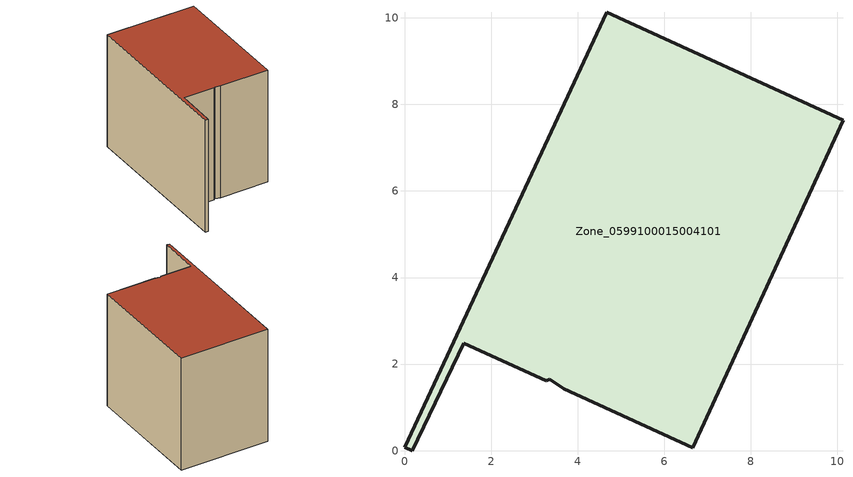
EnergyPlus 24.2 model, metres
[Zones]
Zone_0599100015004101
 floor ground (C_G): 3.68,1.43 3.35,1.65 3.28,1.61 1.37,2.48 0.18,0 0,0.08 4.67,10.13 10.13,7.63 6.66,0.07 z0.75
 wall outside (C_F): 3.35,1.65 3.68,1.43 6.66,0.07 10.13,7.63 4.67,10.13 0,0.08 0.18,0 1.37,2.48 3.28,1.61 3.35,1.65 z0.75:8.55
 roof outside (C_R): 1.37,2.48 3.28,1.61 3.35,1.65 3.68,1.43 6.66,0.07 10.13,7.63 4.67,10.13 0,0.08 0.18,0 z8.55
[BUILDING]
Pand.0599100015004101: North Axis=0; Terrain=City; Loads Convergence Tolerance Value=0.04; Temperature Convergence Tolerance Value=0.4; Solar Distribution=FullExterior; Maximum Number of Warmup Days=25; Minimum Number of Warmup Days=1
[Site:Location]
Rotterdam.The.Hague.AP_ZH_NLD Design_Conditions: Latitude=51.96; Longitude=4.45; Time Zone=1; Elevation=-4.5
[SITE:GROUNDTEMPERATURE:BUILDINGSURFACE]
18, 18, 18, 18, 18, 18, 18, 18, 18, 18, 18, 18
[MATERIAL] Thermal Absorptance=0.9; Solar Absorptance=0.7; Visible Absorptance=0.7
Name | Roughness | Thickness | Conductivity | Density | Specific Heat
G.TI.1965-1974 | MediumSmooth | 0.15 | 0.882353 | 540 | 1210
F.TI.1965-1974 | Rough | 0.3 | 0.697674 | 1920 | 840
R.TI.1965-1974 | MediumRough | 0.2 | 0.232558 | 1500 | 1000
[CONSTRUCTION]
C_G: G.TI.1965-1974
C_F: F.TI.1965-1974
C_R: R.TI.1965-1974
[ZONE]
Zone_0599100015004101: Type=1; Multiplier=1; Ceiling Height=Autocalculate; Volume=Autocalculate; Floor Area=autocalculate; Part of Total Floor Area=Yes
[ZONEINFILTRATION:DESIGNFLOWRATE]
Infil_Zone_0599100015004101: Zone or ZoneList or Space or SpaceList=Zone_0599100015004101; Schedule=AlwaysOn; Design Flow Rate Calculation Method=Flow/Area; Flow Rate per Floor Area=0.003; Constant Term Coefficient=1; Temperature Term Coefficient=0; Velocity Term Coefficient=0; Velocity Squared Term Coefficient=0
[HVACTEMPLATE:ZONE:IDEALLOADSAIRSYSTEM]
Zone_0599100015004101: Maximum Heating Supply Air Temperature=50; Minimum Cooling Supply Air Temperature=13; Maximum Heating Supply Air Humidity Ratio=0.0156; Minimum Cooling Supply Air Humidity Ratio=0.0077; Heating Limit=NoLimit; Cooling Limit=NoLimit; Dehumidification Control Type=ConstantSensibleHeatRatio; Cooling Sensible Heat Ratio=0.7; Dehumidification Setpoint=60; Humidification Control Type=None; Humidification Setpoint=30; Outdoor Air Method=None; Outdoor Air Flow Rate per Person=0.00944; Outdoor Air Flow Rate per Zone Floor Area=0; Outdoor Air Flow Rate per Zone=0; Demand Controlled Ventilation Type=None; Outdoor Air Economizer Type=NoEconomizer; Heat Recovery Type=None; Sensible Heat Recovery Effectiveness=0.7; Latent Heat Recovery Effectiveness=0.65
[ZONECONTROL:THERMOSTAT]
ThermostatControl_Zone_0599100015004101: Zone or ZoneList=Zone_0599100015004101; Control Type Schedule=DualSetpointControlType; Control 1=Thermostat_Zone_0599100015004101; Temperature Difference Between Cutout And Setpoint=0
[THERMOSTATSETPOINT:DUALSETPOINT]
Thermostat_Zone_0599100015004101: Heating Setpoint Temperature Schedule=HeatingSetpoint_Zone_0599100015004101; Cooling Setpoint Temperature Schedule=CoolingSetpoint_Zone_0599100015004101
[SCHEDULE:COMPACT]
HeatingSetpoint_Zone_0599100015004101: Through: 12/31, For: AllDays, Until: 24:00, 21
CoolingSetpoint_Zone_0599100015004101: Through: 12/31, For: AllDays, Until: 24:00, 24
DualSetpointControlType: Through: 12/31, For: AllDays, Until: 24:00, 4
AlwaysOn: Through: 12/31, For: AllDays, Until: 24:00, 1
